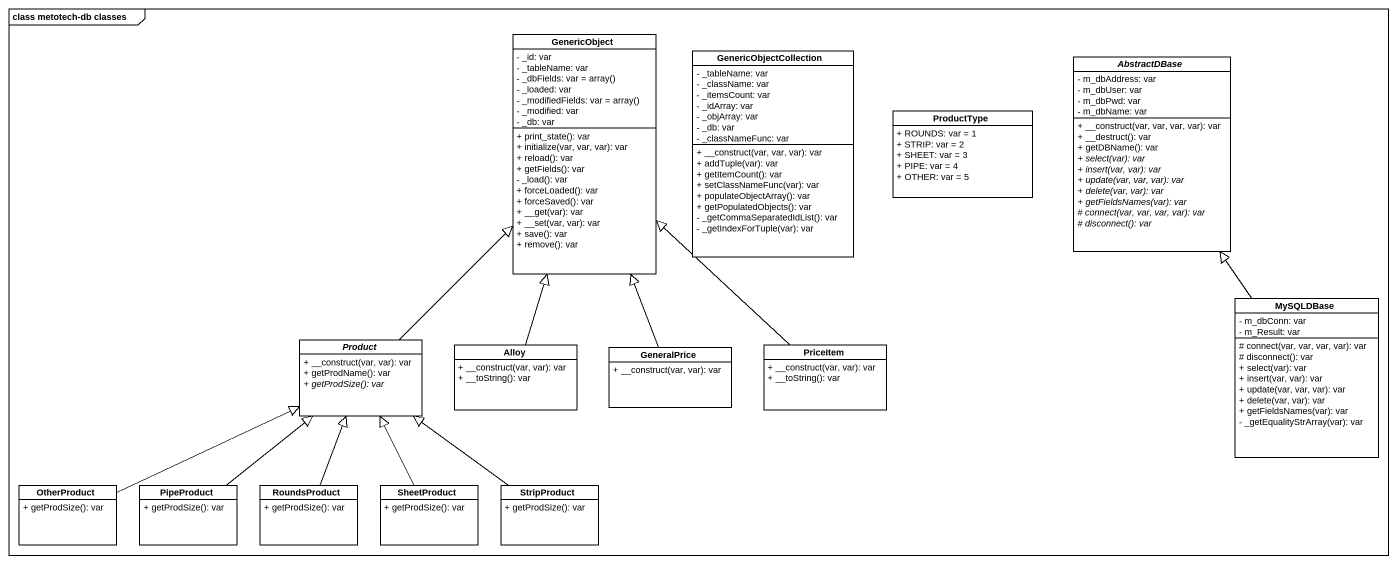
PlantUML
@startuml
mainframe class metotech-db classes
hide circle
hide empty members
skinparam classAttributeIconSize 0
class GenericObject {
  - _id: var
  - _tableName: var
  {field} - _dbFields: var = array()
  - _loaded: var
  {field} - _modifiedFields: var = array()
  - _modified: var
  - _db: var
  + print_state(): var
  + initialize(var, var, var): var
  + reload(): var
  + getFields(): var
  - _load(): var
  + forceLoaded(): var
  + forceSaved(): var
  + __get(var): var
  + __set(var, var): var
  + save(): var
  + remove(): var
}
class GenericObjectCollection {
  - _tableName: var
  - _className: var
  - _itemsCount: var
  - _idArray: var
  - _objArray: var
  - _db: var
  - _classNameFunc: var
  + __construct(var, var, var): var
  + addTuple(var): var
  + getItemCount(): var
  + setClassNameFunc(var): var
  + populateObjectArray(): var
  + getPopulatedObjects(): var
  - _getCommaSeparatedIdList(): var
  - _getIndexForTuple(var): var
}
abstract class AbstractDBase {
  - m_dbAddress: var
  - m_dbUser: var
  - m_dbPwd: var
  - m_dbName: var
  + __construct(var, var, var, var): var
  + __destruct(): var
  + getDBName(): var
  {abstract} + select(var): var
  {abstract} + insert(var, var): var
  {abstract} + update(var, var, var): var
  {abstract} + delete(var, var): var
  {abstract} + getFieldsNames(var): var
  {abstract} # connect(var, var, var, var): var
  {abstract} # disconnect(): var
}
class ProductType {
  + ROUNDS: var = 1
  + STRIP: var = 2
  + SHEET: var = 3
  + PIPE: var = 4
  + OTHER: var = 5
}
class MySQLDBase {
  - m_dbConn: var
  - m_Result: var
  # connect(var, var, var, var): var
  # disconnect(): var
  + select(var): var
  + insert(var, var): var
  + update(var, var, var): var
  + delete(var, var): var
  + getFieldsNames(var): var
  - _getEqualityStrArray(var): var
}
abstract class Product {
  + __construct(var, var): var
  + getProdName(): var
  {abstract} + getProdSize(): var
}
class Alloy {
  + __construct(var, var): var
  + __toString(): var
}
class PriceItem {
  + __construct(var, var): var
  + __toString(): var
}
class GeneralPrice {
  + __construct(var, var): var
}
class OtherProduct {
  + getProdSize(): var
}
class PipeProduct {
  + getProdSize(): var
}
class RoundsProduct {
  + getProdSize(): var
}
class SheetProduct {
  + getProdSize(): var
}
class StripProduct {
  + getProdSize(): var
}
MySQLDBase -up-|> AbstractDBase
Product -up-|> GenericObject
Alloy -up-|> GenericObject
PriceItem -up-|> GenericObject
GeneralPrice -up-|> GenericObject
OtherProduct -right-|> Product
PipeProduct -up-|> Product
RoundsProduct -up-|> Product
SheetProduct -up-|> Product
StripProduct -up-|> Product
@enduml
